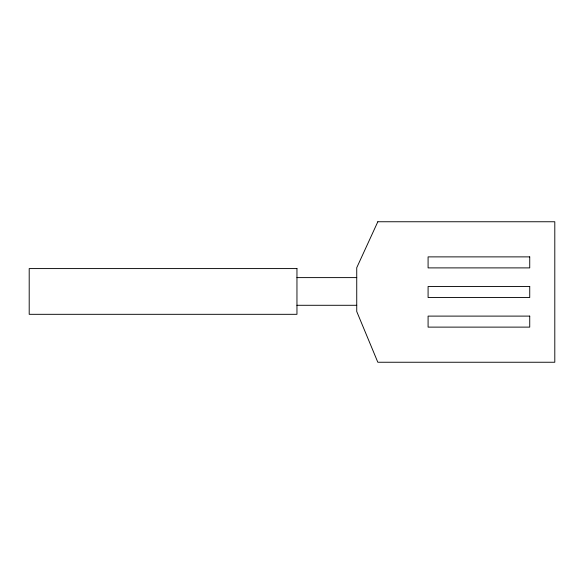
<?xml version="1.0" encoding="UTF-8"?>
<svg xmlns="http://www.w3.org/2000/svg" width="584" height="584" viewBox="0 0 584 584"><rect width="100%" height="100%" fill="white"/><g stroke="black" fill="none" stroke-linecap="round" stroke-linejoin="round"><path stroke-width="0.88" d="M296.957 277.612L356.736 277.612M296.957 305.286L356.736 305.286M377.826 221.752L356.736 267.72L356.736 311.498L377.826 362.248L554.8 362.248L554.8 221.752L377.826 221.752M529.732 256.88L428.087 256.88L428.087 267.895L529.732 267.895L529.732 256.88M296.957 268.582L29.2 268.582L29.2 314.316L296.957 314.316L296.957 268.582M529.732 286.488L428.087 286.488L428.087 297.512L529.732 297.512L529.732 286.488M529.732 316.105L428.087 316.105L428.087 327.12L529.732 327.12L529.732 316.105"/></g></svg>
